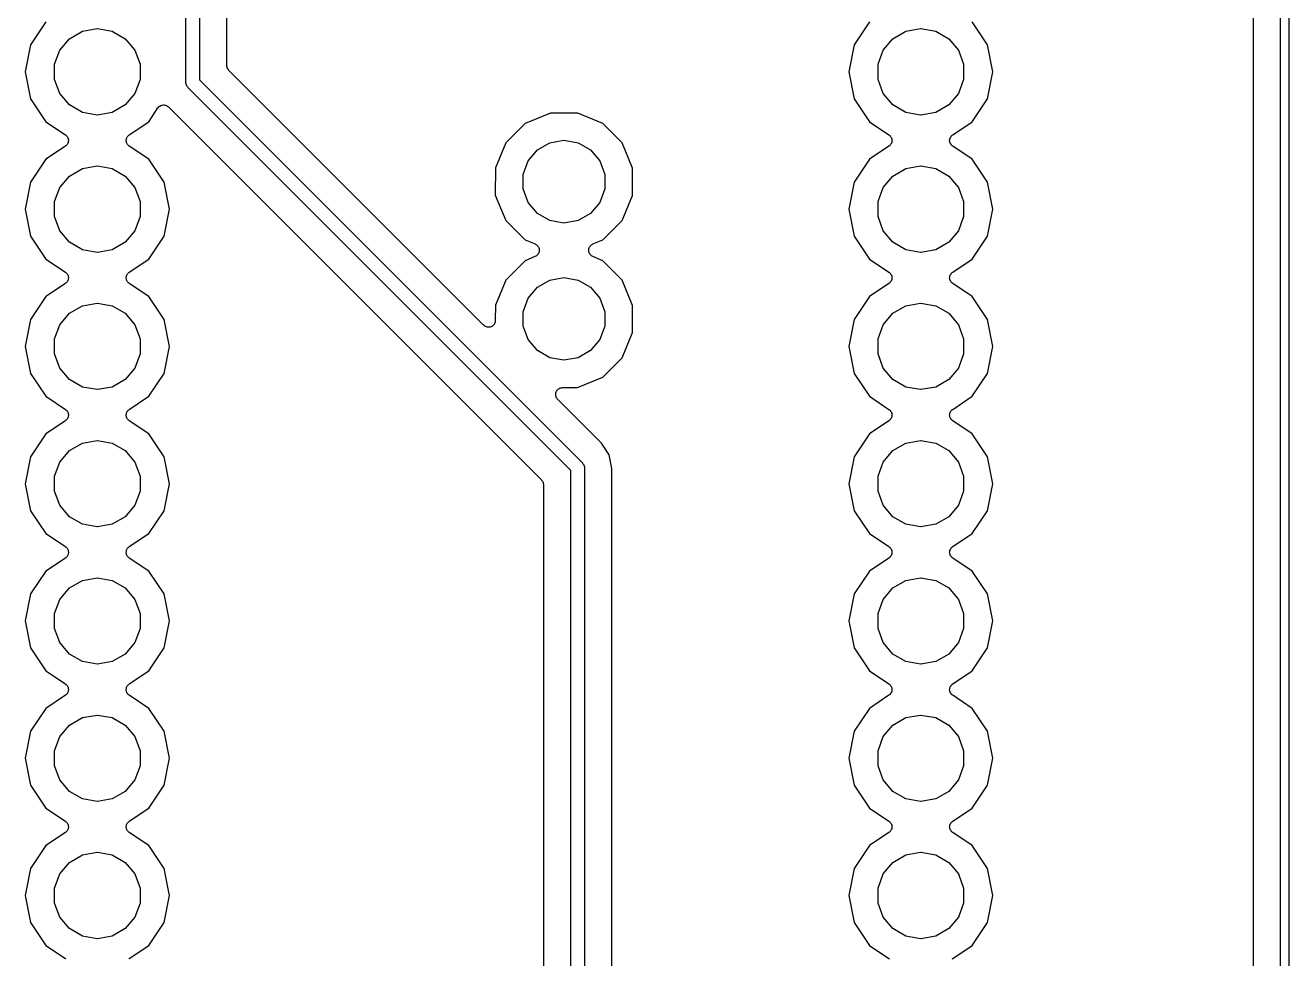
# Model space of a CAD drawing. Extents: x 70 to 225, y -126 to -70.
# Drawn here: x 201.89 to 225.28, y -98.12 to -80.85 of the extents above; entities that cross this region are included whole.
import ezdxf

# ---------------------------------------------------------------- set-up
doc = ezdxf.new("R2010")
doc.units = 0
doc.header["$MEASUREMENT"] = 0
doc.layers.add('BLACK', color=7, linetype='CONTINUOUS')

msp = doc.modelspace()

# ---------------------------------------------------------------- linework, layer by layer
at = {"layer": 'Black'}
for p, q in [((225.125, -126.325), (225.125, -69.875)), ((225.275, -69.8), (225.275, -126.4)), ((224.617, -70.51), (224.617, -125.69)), ((204.866, -81.9073), (204.866, -78.1526)), ((205.116, -78.1526), (205.116, -81.8556)), ((205.624, -81.5925), (205.624, -78.4448)), ((202.275, -80.7842), (201.992, -81.2077)), ((217.515, -80.7842), (217.232, -81.2077)), ((219.701, -81.2077), (219.418, -80.7842)), ((202.53, -81.3073), (202.709, -81.0945)), ((202.709, -81.0945), (202.95, -80.9556)), ((202.95, -80.9556), (203.223, -80.9073)), ((203.223, -80.9073), (203.229, -80.9073)), ((203.229, -80.9073), (203.503, -80.9556)), ((203.503, -80.9556), (203.744, -81.0945)), ((203.744, -81.0945), (203.922, -81.3073)), ((217.77, -81.3073), (217.949, -81.0945)), ((217.949, -81.0945), (218.19, -80.9556)), ((218.19, -80.9556), (218.463, -80.9073)), ((218.463, -80.9073), (218.469, -80.9073)), ((218.469, -80.9073), (218.743, -80.9556)), ((218.743, -80.9556), (218.984, -81.0945)), ((218.984, -81.0945), (219.162, -81.3073)), ((201.992, -81.2077), (201.893, -81.7073)), ((202.435, -81.5684), (202.53, -81.3073)), ((203.922, -81.3073), (204.017, -81.5684)), ((217.232, -81.2077), (217.133, -81.7073)), ((217.675, -81.5684), (217.77, -81.3073)), ((219.162, -81.3073), (219.257, -81.5684)), ((219.8, -81.7073), (219.701, -81.2077)), ((202.435, -81.8463), (202.435, -81.5684)), ((204.017, -81.5684), (204.017, -81.8463)), ((205.625, -81.598), (205.624, -81.5925)), ((205.625, -81.6036), (205.625, -81.598)), ((217.675, -81.8463), (217.675, -81.5684)), ((219.257, -81.5684), (219.257, -81.8463)), ((201.893, -81.7073), (201.992, -82.2069)), ((205.629, -81.6196), (205.625, -81.6036)), ((205.632, -81.636), (205.629, -81.6196)), ((205.635, -81.6408), (205.632, -81.636)), ((205.636, -81.6462), (205.635, -81.6408)), ((205.646, -81.6598), (205.636, -81.6462)), ((205.654, -81.6742), (205.646, -81.6598)), ((205.658, -81.6778), (205.654, -81.6742)), ((205.662, -81.6823), (205.658, -81.6778)), ((210.376, -86.3963), (205.662, -81.6823)), ((217.133, -81.7073), (217.232, -82.2069)), ((219.701, -82.2069), (219.8, -81.7073)), ((202.53, -82.1073), (202.435, -81.8463)), ((204.017, -81.8463), (203.922, -82.1073)), ((204.867, -81.9128), (204.866, -81.9073)), ((204.867, -81.9182), (204.867, -81.9128)), ((204.871, -81.934), (204.867, -81.9182)), ((204.874, -81.9501), (204.871, -81.934)), ((204.877, -81.9548), (204.874, -81.9501)), ((204.878, -81.9602), (204.877, -81.9548)), ((204.887, -81.9735), (204.878, -81.9602)), ((204.896, -81.9877), (204.887, -81.9735)), ((204.9, -81.9912), (204.896, -81.9877)), ((204.903, -81.9957), (204.9, -81.9912)), ((211.991, -89.0841), (204.903, -81.9957)), ((205.116, -81.8556), (212.205, -88.9439)), ((217.77, -82.1073), (217.675, -81.8463)), ((219.257, -81.8463), (219.162, -82.1073)), ((201.992, -82.2069), (202.275, -82.6305)), ((202.709, -82.3202), (202.53, -82.1073)), ((203.922, -82.1073), (203.744, -82.3202)), ((217.232, -82.2069), (217.515, -82.6305)), ((217.949, -82.3202), (217.77, -82.1073)), ((219.162, -82.1073), (218.984, -82.3202)), ((219.418, -82.6305), (219.701, -82.2069)), ((202.95, -82.4591), (202.709, -82.3202)), ((203.223, -82.5073), (202.95, -82.4591)), ((203.229, -82.5073), (203.223, -82.5073)), ((203.503, -82.4591), (203.229, -82.5073)), ((203.744, -82.3202), (203.503, -82.4591)), ((204.178, -82.6305), (204.349, -82.3745)), ((204.349, -82.3745), (204.35, -82.3735)), ((204.35, -82.3722), (204.365, -82.3575)), ((204.35, -82.3735), (204.35, -82.3722)), ((204.365, -82.3575), (204.379, -82.3426)), ((204.379, -82.3426), (204.38, -82.342)), ((204.38, -82.342), (204.381, -82.341)), ((204.381, -82.341), (204.4, -82.3323)), ((204.4, -82.3323), (204.419, -82.3231)), ((204.419, -82.3231), (204.42, -82.323)), ((204.42, -82.323), (204.421, -82.3224)), ((204.421, -82.3224), (204.442, -82.3206)), ((204.442, -82.3206), (204.463, -82.3183)), ((204.463, -82.3183), (204.464, -82.3186)), ((204.464, -82.3186), (204.465, -82.3185)), ((204.465, -82.3185), (204.485, -82.3239)), ((204.485, -82.3239), (204.505, -82.3288)), ((204.505, -82.3288), (204.507, -82.3296)), ((204.507, -82.3296), (204.508, -82.3299)), ((204.508, -82.3299), (204.525, -82.3418)), ((204.525, -82.3418), (204.542, -82.3533)), ((204.542, -82.3533), (204.543, -82.3544)), ((204.543, -82.3544), (204.544, -82.3552)), ((204.544, -82.3552), (211.446, -89.2573)), ((211.611, -82.4691), (211.144, -82.6621)), ((212.116, -82.4696), (211.611, -82.4691)), ((212.583, -82.6633), (212.116, -82.4696)), ((218.19, -82.4591), (217.949, -82.3202)), ((218.463, -82.5073), (218.19, -82.4591)), ((218.469, -82.5073), (218.463, -82.5073)), ((218.743, -82.4591), (218.469, -82.5073)), ((218.984, -82.3202), (218.743, -82.4591)), ((202.275, -82.6305), (202.636, -82.8717)), ((203.817, -82.8717), (204.178, -82.6305)), ((211.144, -82.6621), (210.786, -83.019)), ((212.94, -83.0209), (212.583, -82.6633)), ((217.515, -82.6305), (217.876, -82.8717)), ((219.057, -82.8717), (219.418, -82.6305)), ((202.636, -82.8717), (202.646, -82.8813)), ((202.646, -82.8813), (202.657, -82.8895)), ((202.657, -82.8895), (202.662, -82.8965)), ((202.662, -82.8965), (202.668, -82.9022)), ((202.668, -82.9022), (202.674, -82.9147)), ((202.674, -82.9147), (202.682, -82.9262)), ((202.682, -82.9262), (202.684, -82.9343)), ((202.684, -82.9343), (202.688, -82.9418)), ((202.688, -82.9418), (202.689, -82.9556)), ((202.689, -82.9991), (202.688, -83.0129)), ((202.689, -82.9556), (202.692, -82.969)), ((202.692, -82.9856), (202.689, -82.9991)), ((202.692, -82.969), (202.691, -82.9773)), ((202.691, -82.9773), (202.692, -82.9856)), ((203.76, -82.969), (203.764, -82.9556)), ((203.761, -82.9773), (203.76, -82.969)), ((203.76, -82.9856), (203.761, -82.9773)), ((203.764, -82.9991), (203.76, -82.9856)), ((203.764, -82.9556), (203.765, -82.9418)), ((203.765, -83.0129), (203.764, -82.9991)), ((203.765, -82.9418), (203.769, -82.9343)), ((203.769, -82.9343), (203.771, -82.9262)), ((203.771, -82.9262), (203.779, -82.9147)), ((203.779, -82.9147), (203.785, -82.9022)), ((203.785, -82.9022), (203.791, -82.8965)), ((203.791, -82.8965), (203.795, -82.8895)), ((203.795, -82.8895), (203.807, -82.8813)), ((203.807, -82.8813), (203.817, -82.8717)), ((211.601, -83.0206), (211.862, -82.9744)), ((211.862, -82.9744), (212.124, -83.0206)), ((217.876, -82.8717), (217.886, -82.8813)), ((217.886, -82.8813), (217.897, -82.8895)), ((217.897, -82.8895), (217.902, -82.8965)), ((217.902, -82.8965), (217.908, -82.9022)), ((217.908, -82.9022), (217.914, -82.9147)), ((217.914, -82.9147), (217.922, -82.9262)), ((217.922, -82.9262), (217.924, -82.9343)), ((217.924, -82.9343), (217.928, -82.9418)), ((217.928, -82.9418), (217.929, -82.9556)), ((217.929, -82.9991), (217.928, -83.0129)), ((217.929, -82.9556), (217.932, -82.969)), ((217.932, -82.9856), (217.929, -82.9991)), ((217.932, -82.969), (217.931, -82.9773)), ((217.931, -82.9773), (217.932, -82.9856)), ((219, -82.969), (219.004, -82.9556)), ((219.001, -82.9773), (219, -82.969)), ((219, -82.9856), (219.001, -82.9773)), ((219.004, -82.9991), (219, -82.9856)), ((219.004, -82.9556), (219.005, -82.9418)), ((219.005, -83.0129), (219.004, -82.9991)), ((219.005, -82.9418), (219.009, -82.9343)), ((219.009, -82.9343), (219.011, -82.9262)), ((219.011, -82.9262), (219.019, -82.9147)), ((219.019, -82.9147), (219.025, -82.9022)), ((219.025, -82.9022), (219.031, -82.8965)), ((219.031, -82.8965), (219.035, -82.8895)), ((219.035, -82.8895), (219.047, -82.8813)), ((219.047, -82.8813), (219.057, -82.8717)), ((202.636, -83.0829), (202.275, -83.3242)), ((202.646, -83.0733), (202.636, -83.0829)), ((202.657, -83.0652), (202.646, -83.0733)), ((202.662, -83.0582), (202.657, -83.0652)), ((202.668, -83.0524), (202.662, -83.0582)), ((202.674, -83.04), (202.668, -83.0524)), ((202.682, -83.0285), (202.674, -83.04)), ((202.684, -83.0204), (202.682, -83.0285)), ((202.688, -83.0129), (202.684, -83.0204)), ((203.769, -83.0204), (203.765, -83.0129)), ((203.771, -83.0285), (203.769, -83.0204)), ((203.779, -83.04), (203.771, -83.0285)), ((203.785, -83.0524), (203.779, -83.04)), ((203.791, -83.0582), (203.785, -83.0524)), ((203.795, -83.0652), (203.791, -83.0582)), ((203.807, -83.0733), (203.795, -83.0652)), ((203.817, -83.0829), (203.807, -83.0733)), ((204.178, -83.3242), (203.817, -83.0829)), ((210.786, -83.019), (210.593, -83.4856)), ((211.2, -83.3569), (211.371, -83.1534)), ((211.371, -83.1534), (211.601, -83.0206)), ((212.124, -83.0206), (212.354, -83.1534)), ((212.354, -83.1534), (212.525, -83.3569)), ((213.133, -83.4878), (212.94, -83.0209)), ((217.876, -83.0829), (217.515, -83.3242)), ((217.886, -83.0733), (217.876, -83.0829)), ((217.897, -83.0652), (217.886, -83.0733)), ((217.902, -83.0582), (217.897, -83.0652)), ((217.908, -83.0524), (217.902, -83.0582)), ((217.914, -83.04), (217.908, -83.0524)), ((217.922, -83.0285), (217.914, -83.04)), ((217.924, -83.0204), (217.922, -83.0285)), ((217.928, -83.0129), (217.924, -83.0204)), ((219.009, -83.0204), (219.005, -83.0129)), ((219.011, -83.0285), (219.009, -83.0204)), ((219.019, -83.04), (219.011, -83.0285)), ((219.025, -83.0524), (219.019, -83.04)), ((219.031, -83.0582), (219.025, -83.0524)), ((219.035, -83.0652), (219.031, -83.0582)), ((219.047, -83.0733), (219.035, -83.0652)), ((219.057, -83.0829), (219.047, -83.0733)), ((219.418, -83.3242), (219.057, -83.0829)), ((202.275, -83.3242), (201.992, -83.7477)), ((202.95, -83.4956), (203.223, -83.4473)), ((203.223, -83.4473), (203.229, -83.4473)), ((203.229, -83.4473), (203.503, -83.4956)), ((204.461, -83.7477), (204.178, -83.3242)), ((211.109, -83.6065), (211.2, -83.3569)), ((212.525, -83.3569), (212.616, -83.6065)), ((217.515, -83.3242), (217.232, -83.7477)), ((218.19, -83.4956), (218.463, -83.4473)), ((218.463, -83.4473), (218.469, -83.4473)), ((218.469, -83.4473), (218.743, -83.4956)), ((219.701, -83.7477), (219.418, -83.3242)), ((202.53, -83.8473), (202.709, -83.6345)), ((202.709, -83.6345), (202.95, -83.4956)), ((203.503, -83.4956), (203.744, -83.6345)), ((203.744, -83.6345), (203.922, -83.8473)), ((210.593, -83.4856), (210.592, -83.9908)), ((211.109, -83.8722), (211.109, -83.6065)), ((212.616, -83.6065), (212.616, -83.8722)), ((213.132, -83.9931), (213.133, -83.4878)), ((217.77, -83.8473), (217.949, -83.6345)), ((217.949, -83.6345), (218.19, -83.4956)), ((218.743, -83.4956), (218.984, -83.6345)), ((218.984, -83.6345), (219.162, -83.8473)), ((201.992, -83.7477), (201.893, -84.2473)), ((202.435, -84.1084), (202.53, -83.8473)), ((203.922, -83.8473), (204.017, -84.1084)), ((204.56, -84.2473), (204.461, -83.7477)), ((211.2, -84.1218), (211.109, -83.8722)), ((212.616, -83.8722), (212.525, -84.1218)), ((217.232, -83.7477), (217.133, -84.2473)), ((217.675, -84.1084), (217.77, -83.8473)), ((219.162, -83.8473), (219.257, -84.1084)), ((219.8, -84.2473), (219.701, -83.7477)), ((202.435, -84.3863), (202.435, -84.1084)), ((204.017, -84.1084), (204.017, -84.3863)), ((210.592, -83.9908), (210.785, -84.4578)), ((211.371, -84.3253), (211.2, -84.1218)), ((212.525, -84.1218), (212.354, -84.3253)), ((212.938, -84.4597), (213.132, -83.9931)), ((217.675, -84.3863), (217.675, -84.1084)), ((219.257, -84.1084), (219.257, -84.3863)), ((201.893, -84.2473), (201.992, -84.7469)), ((202.53, -84.6473), (202.435, -84.3863)), ((204.017, -84.3863), (203.922, -84.6473)), ((204.461, -84.7469), (204.56, -84.2473)), ((211.601, -84.4581), (211.371, -84.3253)), ((212.354, -84.3253), (212.124, -84.4581)), ((217.133, -84.2473), (217.232, -84.7469)), ((217.77, -84.6473), (217.675, -84.3863)), ((219.257, -84.3863), (219.162, -84.6473)), ((219.701, -84.7469), (219.8, -84.2473)), ((210.785, -84.4578), (211.142, -84.8154)), ((211.862, -84.5042), (211.601, -84.4581)), ((212.124, -84.4581), (211.862, -84.5042)), ((212.581, -84.8166), (212.938, -84.4597)), ((201.992, -84.7469), (202.275, -85.1705)), ((202.709, -84.8602), (202.53, -84.6473)), ((202.95, -84.9991), (202.709, -84.8602)), ((203.744, -84.8602), (203.503, -84.9991)), ((203.922, -84.6473), (203.744, -84.8602)), ((204.178, -85.1705), (204.461, -84.7469)), ((211.142, -84.8154), (211.327, -84.892)), ((212.398, -84.892), (212.581, -84.8166)), ((217.232, -84.7469), (217.515, -85.1705)), ((217.949, -84.8602), (217.77, -84.6473)), ((218.19, -84.9991), (217.949, -84.8602)), ((218.984, -84.8602), (218.743, -84.9991)), ((219.162, -84.6473), (218.984, -84.8602)), ((219.418, -85.1705), (219.701, -84.7469)), ((203.223, -85.0473), (202.95, -84.9991)), ((203.229, -85.0473), (203.223, -85.0473)), ((203.503, -84.9991), (203.229, -85.0473)), ((211.327, -84.892), (211.341, -84.9009)), ((211.355, -85.1101), (211.34, -85.1178)), ((211.341, -84.9009), (211.355, -84.9086)), ((211.355, -84.9086), (211.359, -84.9127)), ((211.359, -85.106), (211.355, -85.1101)), ((211.359, -84.9127), (211.364, -84.9157)), ((211.364, -85.103), (211.359, -85.106)), ((211.364, -84.9157), (211.374, -84.9289)), ((211.374, -85.0898), (211.364, -85.103)), ((211.374, -84.9289), (211.385, -84.9411)), ((211.385, -85.0776), (211.374, -85.0898)), ((211.385, -84.9411), (211.387, -84.9463)), ((211.387, -85.0725), (211.385, -85.0776)), ((211.387, -84.9463), (211.391, -84.9507)), ((211.39, -85.068), (211.387, -85.0725)), ((211.395, -85.0522), (211.39, -85.068)), ((211.391, -84.9507), (211.396, -84.9666)), ((211.402, -85.0369), (211.395, -85.0522)), ((211.396, -84.9666), (211.402, -84.9819)), ((211.402, -84.9819), (211.402, -84.9875)), ((211.402, -84.9875), (211.404, -84.9928)), ((211.404, -85.026), (211.402, -85.0313)), ((211.402, -85.0313), (211.402, -85.0369)), ((211.404, -84.9928), (211.403, -85.0094)), ((211.403, -85.0094), (211.404, -85.026)), ((212.321, -84.9927), (212.323, -84.9874)), ((212.322, -85.0093), (212.321, -84.9927)), ((212.321, -85.0259), (212.322, -85.0093)), ((212.323, -85.0312), (212.321, -85.0259)), ((212.323, -84.9818), (212.329, -84.9665)), ((212.323, -84.9874), (212.323, -84.9818)), ((212.323, -85.0368), (212.323, -85.0312)), ((212.329, -85.0521), (212.323, -85.0368)), ((212.329, -84.9665), (212.334, -84.9506)), ((212.334, -85.0679), (212.329, -85.0521)), ((212.334, -84.9506), (212.338, -84.9462)), ((212.338, -85.0724), (212.334, -85.0679)), ((212.338, -84.9462), (212.34, -84.9411)), ((212.34, -85.0775), (212.338, -85.0724)), ((212.34, -84.9411), (212.351, -84.9288)), ((212.351, -85.0898), (212.34, -85.0775)), ((212.351, -84.9288), (212.361, -84.9157)), ((212.361, -85.1029), (212.351, -85.0898)), ((212.361, -84.9157), (212.366, -84.9127)), ((212.366, -85.106), (212.361, -85.1029)), ((212.366, -84.9127), (212.37, -84.9086)), ((212.369, -85.1101), (212.366, -85.106)), ((212.384, -85.1177), (212.369, -85.1101)), ((212.37, -84.9086), (212.384, -84.9009)), ((212.384, -84.9009), (212.398, -84.892)), ((218.463, -85.0473), (218.19, -84.9991)), ((218.469, -85.0473), (218.463, -85.0473)), ((218.743, -84.9991), (218.469, -85.0473)), ((202.275, -85.1705), (202.636, -85.4117)), ((203.817, -85.4117), (204.178, -85.1705)), ((211.144, -85.2021), (210.786, -85.559)), ((211.326, -85.1267), (211.144, -85.2021)), ((211.34, -85.1178), (211.326, -85.1267)), ((212.398, -85.1267), (212.384, -85.1177)), ((212.583, -85.2033), (212.398, -85.1267)), ((212.94, -85.5609), (212.583, -85.2033)), ((217.515, -85.1705), (217.876, -85.4117)), ((219.057, -85.4117), (219.418, -85.1705)), ((202.636, -85.4117), (202.646, -85.4213)), ((202.646, -85.4213), (202.657, -85.4295)), ((202.657, -85.4295), (202.662, -85.4365)), ((202.662, -85.4365), (202.668, -85.4422)), ((202.668, -85.4422), (202.674, -85.4547)), ((202.674, -85.4547), (202.682, -85.4662)), ((202.682, -85.5685), (202.674, -85.58)), ((202.682, -85.4662), (202.684, -85.4743)), ((202.684, -85.5604), (202.682, -85.5685)), ((202.684, -85.4743), (202.688, -85.4818)), ((202.688, -85.5529), (202.684, -85.5604)), ((202.688, -85.4818), (202.689, -85.4956)), ((202.689, -85.5391), (202.688, -85.5529)), ((202.689, -85.4956), (202.692, -85.509)), ((202.692, -85.5256), (202.689, -85.5391)), ((202.692, -85.509), (202.691, -85.5173)), ((202.691, -85.5173), (202.692, -85.5256)), ((203.76, -85.509), (203.764, -85.4956)), ((203.761, -85.5173), (203.76, -85.509)), ((203.76, -85.5256), (203.761, -85.5173)), ((203.764, -85.5391), (203.76, -85.5256)), ((203.764, -85.4956), (203.765, -85.4818)), ((203.765, -85.5529), (203.764, -85.5391)), ((203.765, -85.4818), (203.769, -85.4743)), ((203.769, -85.5604), (203.765, -85.5529)), ((203.769, -85.4743), (203.771, -85.4662)), ((203.771, -85.5685), (203.769, -85.5604)), ((203.771, -85.4662), (203.779, -85.4547)), ((203.779, -85.58), (203.771, -85.5685)), ((203.779, -85.4547), (203.785, -85.4422)), ((203.785, -85.4422), (203.791, -85.4365)), ((203.791, -85.4365), (203.795, -85.4295)), ((203.795, -85.4295), (203.807, -85.4213)), ((203.807, -85.4213), (203.817, -85.4117)), ((210.786, -85.559), (210.593, -86.0256)), ((211.371, -85.6934), (211.601, -85.5606)), ((211.601, -85.5606), (211.862, -85.5144)), ((211.862, -85.5144), (212.124, -85.5606)), ((212.124, -85.5606), (212.354, -85.6934)), ((213.133, -86.0278), (212.94, -85.5609)), ((217.876, -85.4117), (217.886, -85.4213)), ((217.886, -85.4213), (217.897, -85.4295)), ((217.897, -85.4295), (217.902, -85.4365)), ((217.902, -85.4365), (217.908, -85.4422)), ((217.908, -85.4422), (217.914, -85.4547)), ((217.914, -85.4547), (217.922, -85.4662)), ((217.922, -85.5685), (217.914, -85.58)), ((217.922, -85.4662), (217.924, -85.4743)), ((217.924, -85.5604), (217.922, -85.5685)), ((217.924, -85.4743), (217.928, -85.4818)), ((217.928, -85.5529), (217.924, -85.5604)), ((217.928, -85.4818), (217.929, -85.4956)), ((217.929, -85.5391), (217.928, -85.5529)), ((217.929, -85.4956), (217.932, -85.509)), ((217.932, -85.5256), (217.929, -85.5391)), ((217.932, -85.509), (217.931, -85.5173)), ((217.931, -85.5173), (217.932, -85.5256)), ((219, -85.509), (219.004, -85.4956)), ((219.001, -85.5173), (219, -85.509)), ((219, -85.5256), (219.001, -85.5173)), ((219.004, -85.5391), (219, -85.5256)), ((219.004, -85.4956), (219.005, -85.4818)), ((219.005, -85.5529), (219.004, -85.5391)), ((219.005, -85.4818), (219.009, -85.4743)), ((219.009, -85.5604), (219.005, -85.5529)), ((219.009, -85.4743), (219.011, -85.4662)), ((219.011, -85.5685), (219.009, -85.5604)), ((219.011, -85.4662), (219.019, -85.4547)), ((219.019, -85.58), (219.011, -85.5685)), ((219.019, -85.4547), (219.025, -85.4422)), ((219.025, -85.4422), (219.031, -85.4365)), ((219.031, -85.4365), (219.035, -85.4295)), ((219.035, -85.4295), (219.047, -85.4213)), ((219.047, -85.4213), (219.057, -85.4117)), ((202.636, -85.6229), (202.275, -85.8642)), ((202.646, -85.6133), (202.636, -85.6229)), ((202.657, -85.6052), (202.646, -85.6133)), ((202.662, -85.5982), (202.657, -85.6052)), ((202.668, -85.5924), (202.662, -85.5982)), ((202.674, -85.58), (202.668, -85.5924)), ((203.785, -85.5924), (203.779, -85.58)), ((203.791, -85.5982), (203.785, -85.5924)), ((203.795, -85.6052), (203.791, -85.5982)), ((203.807, -85.6133), (203.795, -85.6052)), ((203.817, -85.6229), (203.807, -85.6133)), ((204.178, -85.8642), (203.817, -85.6229)), ((211.2, -85.8969), (211.371, -85.6934)), ((212.354, -85.6934), (212.525, -85.8969)), ((217.876, -85.6229), (217.515, -85.8642)), ((217.886, -85.6133), (217.876, -85.6229)), ((217.897, -85.6052), (217.886, -85.6133)), ((217.902, -85.5982), (217.897, -85.6052)), ((217.908, -85.5924), (217.902, -85.5982)), ((217.914, -85.58), (217.908, -85.5924)), ((219.025, -85.5924), (219.019, -85.58)), ((219.031, -85.5982), (219.025, -85.5924)), ((219.035, -85.6052), (219.031, -85.5982)), ((219.047, -85.6133), (219.035, -85.6052)), ((219.057, -85.6229), (219.047, -85.6133)), ((219.418, -85.8642), (219.057, -85.6229)), ((202.275, -85.8642), (201.992, -86.2877)), ((202.709, -86.1745), (202.95, -86.0356)), ((202.95, -86.0356), (203.223, -85.9873)), ((203.223, -85.9873), (203.229, -85.9873)), ((203.229, -85.9873), (203.503, -86.0356)), ((203.503, -86.0356), (203.744, -86.1745)), ((204.461, -86.2877), (204.178, -85.8642)), ((210.593, -86.0256), (210.592, -86.3066)), ((211.109, -86.1465), (211.2, -85.8969)), ((212.525, -85.8969), (212.616, -86.1465)), ((213.132, -86.5331), (213.133, -86.0278)), ((217.515, -85.8642), (217.232, -86.2877)), ((217.949, -86.1745), (218.19, -86.0356)), ((218.19, -86.0356), (218.463, -85.9873)), ((218.463, -85.9873), (218.469, -85.9873)), ((218.469, -85.9873), (218.743, -86.0356)), ((218.743, -86.0356), (218.984, -86.1745)), ((219.701, -86.2877), (219.418, -85.8642)), ((202.53, -86.3873), (202.709, -86.1745)), ((203.744, -86.1745), (203.922, -86.3873)), ((211.109, -86.4122), (211.109, -86.1465)), ((212.616, -86.1465), (212.616, -86.4122)), ((217.77, -86.3873), (217.949, -86.1745)), ((218.984, -86.1745), (219.162, -86.3873)), ((201.992, -86.2877), (201.893, -86.7873)), ((202.435, -86.6484), (202.53, -86.3873)), ((203.922, -86.3873), (204.017, -86.6484)), ((204.56, -86.7873), (204.461, -86.2877)), ((210.389, -86.4058), (210.376, -86.3963)), ((210.402, -86.4164), (210.389, -86.4058)), ((210.407, -86.4184), (210.402, -86.4164)), ((210.412, -86.4216), (210.407, -86.4184)), ((210.428, -86.4259), (210.412, -86.4216)), ((210.443, -86.4316), (210.428, -86.4259)), ((210.449, -86.4316), (210.443, -86.4316)), ((210.454, -86.433), (210.449, -86.4316)), ((210.471, -86.4316), (210.454, -86.433)), ((210.487, -86.4316), (210.471, -86.4316)), ((210.493, -86.4297), (210.487, -86.4316)), ((210.498, -86.4292), (210.493, -86.4297)), ((210.513, -86.4222), (210.498, -86.4292)), ((210.529, -86.4165), (210.513, -86.4222)), ((210.533, -86.4129), (210.529, -86.4165)), ((210.538, -86.4105), (210.533, -86.4129)), ((210.55, -86.3988), (210.538, -86.4105)), ((210.563, -86.3882), (210.55, -86.3988)), ((210.565, -86.3833), (210.563, -86.3882)), ((210.569, -86.3794), (210.565, -86.3833)), ((210.576, -86.3644), (210.569, -86.3794)), ((210.585, -86.35), (210.576, -86.3644)), ((210.586, -86.3445), (210.585, -86.35)), ((210.588, -86.3394), (210.586, -86.3445)), ((210.589, -86.3229), (210.588, -86.3394)), ((210.592, -86.3066), (210.589, -86.3229)), ((211.2, -86.6618), (211.109, -86.4122)), ((212.616, -86.4122), (212.525, -86.6618)), ((217.232, -86.2877), (217.133, -86.7873)), ((217.675, -86.6484), (217.77, -86.3873)), ((219.162, -86.3873), (219.257, -86.6484)), ((219.8, -86.7873), (219.701, -86.2877)), ((202.435, -86.9263), (202.435, -86.6484)), ((204.017, -86.6484), (204.017, -86.9263)), ((211.371, -86.8653), (211.2, -86.6618)), ((212.525, -86.6618), (212.354, -86.8653)), ((212.938, -86.9997), (213.132, -86.5331)), ((217.675, -86.9263), (217.675, -86.6484)), ((219.257, -86.6484), (219.257, -86.9263)), ((201.893, -86.7873), (201.992, -87.2869)), ((202.53, -87.1873), (202.435, -86.9263)), ((204.017, -86.9263), (203.922, -87.1873)), ((204.461, -87.2869), (204.56, -86.7873)), ((211.601, -86.9981), (211.371, -86.8653)), ((212.354, -86.8653), (212.124, -86.9981)), ((217.133, -86.7873), (217.232, -87.2869)), ((217.77, -87.1873), (217.675, -86.9263)), ((219.257, -86.9263), (219.162, -87.1873)), ((219.701, -87.2869), (219.8, -86.7873)), ((202.709, -87.4002), (202.53, -87.1873)), ((203.922, -87.1873), (203.744, -87.4002)), ((211.862, -87.0442), (211.601, -86.9981)), ((212.124, -86.9981), (211.862, -87.0442)), ((212.581, -87.3566), (212.938, -86.9997)), ((217.949, -87.4002), (217.77, -87.1873)), ((219.162, -87.1873), (218.984, -87.4002)), ((201.992, -87.2869), (202.275, -87.7105)), ((202.95, -87.5391), (202.709, -87.4002)), ((203.744, -87.4002), (203.503, -87.5391)), ((204.178, -87.7105), (204.461, -87.2869)), ((212.114, -87.5496), (212.581, -87.3566)), ((217.232, -87.2869), (217.515, -87.7105)), ((218.19, -87.5391), (217.949, -87.4002)), ((218.984, -87.4002), (218.743, -87.5391)), ((219.418, -87.7105), (219.701, -87.2869)), ((203.223, -87.5873), (202.95, -87.5391)), ((203.229, -87.5873), (203.223, -87.5873)), ((203.503, -87.5391), (203.229, -87.5873)), ((211.709, -87.6874), (211.71, -87.6708)), ((211.71, -87.6541), (211.712, -87.6489)), ((211.71, -87.6708), (211.71, -87.6541)), ((211.712, -87.6434), (211.719, -87.6284)), ((211.712, -87.6489), (211.712, -87.6434)), ((211.719, -87.6284), (211.725, -87.6127)), ((211.725, -87.6127), (211.729, -87.6085)), ((211.729, -87.6085), (211.731, -87.6035)), ((211.731, -87.6035), (211.743, -87.5917)), ((211.743, -87.5917), (211.754, -87.579)), ((211.754, -87.579), (211.758, -87.5762)), ((211.758, -87.5762), (211.762, -87.5723)), ((211.762, -87.5723), (211.777, -87.5652)), ((211.777, -87.5652), (211.792, -87.5569)), ((211.792, -87.5569), (211.797, -87.556)), ((211.797, -87.556), (211.802, -87.5536)), ((211.802, -87.5536), (211.819, -87.5522)), ((211.819, -87.5522), (211.835, -87.5493)), ((211.835, -87.5493), (212.114, -87.5496)), ((218.463, -87.5873), (218.19, -87.5391)), ((218.469, -87.5873), (218.463, -87.5873)), ((218.743, -87.5391), (218.469, -87.5873)), ((202.275, -87.7105), (202.636, -87.9517)), ((203.817, -87.9517), (204.178, -87.7105)), ((211.71, -87.6927), (211.709, -87.6874)), ((211.71, -87.6983), (211.71, -87.6927)), ((211.716, -87.7139), (211.71, -87.6983)), ((211.72, -87.73), (211.716, -87.7139)), ((211.723, -87.7345), (211.72, -87.73)), ((211.725, -87.7397), (211.723, -87.7345)), ((211.736, -87.7525), (211.725, -87.7397)), ((211.745, -87.7661), (211.736, -87.7525)), ((212.555, -88.5759), (211.745, -87.7661)), ((217.515, -87.7105), (217.876, -87.9517)), ((219.057, -87.9517), (219.418, -87.7105)), ((202.636, -87.9517), (202.646, -87.9613)), ((202.646, -87.9613), (202.657, -87.9695)), ((202.657, -88.1452), (202.646, -88.1533)), ((202.657, -87.9695), (202.662, -87.9765)), ((202.662, -88.1382), (202.657, -88.1452)), ((202.662, -87.9765), (202.668, -87.9822)), ((202.668, -88.1324), (202.662, -88.1382)), ((202.668, -87.9822), (202.674, -87.9947)), ((202.674, -88.12), (202.668, -88.1324)), ((202.674, -87.9947), (202.682, -88.0062)), ((202.682, -88.1085), (202.674, -88.12)), ((202.682, -88.0062), (202.684, -88.0143)), ((202.684, -88.1004), (202.682, -88.1085)), ((202.684, -88.0143), (202.688, -88.0218)), ((202.688, -88.0929), (202.684, -88.1004)), ((202.688, -88.0218), (202.689, -88.0356)), ((202.689, -88.0791), (202.688, -88.0929)), ((202.689, -88.0356), (202.692, -88.049)), ((202.692, -88.0656), (202.689, -88.0791)), ((202.692, -88.049), (202.691, -88.0573)), ((202.691, -88.0573), (202.692, -88.0656)), ((203.76, -88.049), (203.764, -88.0356)), ((203.761, -88.0573), (203.76, -88.049)), ((203.76, -88.0656), (203.761, -88.0573)), ((203.764, -88.0791), (203.76, -88.0656)), ((203.764, -88.0356), (203.765, -88.0218)), ((203.765, -88.0929), (203.764, -88.0791)), ((203.765, -88.0218), (203.769, -88.0143)), ((203.769, -88.1004), (203.765, -88.0929)), ((203.769, -88.0143), (203.771, -88.0062)), ((203.771, -88.1085), (203.769, -88.1004)), ((203.771, -88.0062), (203.779, -87.9947)), ((203.779, -88.12), (203.771, -88.1085)), ((203.779, -87.9947), (203.785, -87.9822)), ((203.785, -88.1324), (203.779, -88.12)), ((203.785, -87.9822), (203.791, -87.9765)), ((203.791, -88.1382), (203.785, -88.1324)), ((203.791, -87.9765), (203.795, -87.9695)), ((203.795, -88.1452), (203.791, -88.1382)), ((203.795, -87.9695), (203.807, -87.9613)), ((203.807, -88.1533), (203.795, -88.1452)), ((203.807, -87.9613), (203.817, -87.9517)), ((217.876, -87.9517), (217.886, -87.9613)), ((217.886, -87.9613), (217.897, -87.9695)), ((217.897, -88.1452), (217.886, -88.1533)), ((217.897, -87.9695), (217.902, -87.9765)), ((217.902, -88.1382), (217.897, -88.1452)), ((217.902, -87.9765), (217.908, -87.9822)), ((217.908, -88.1324), (217.902, -88.1382)), ((217.908, -87.9822), (217.914, -87.9947)), ((217.914, -88.12), (217.908, -88.1324)), ((217.914, -87.9947), (217.922, -88.0062)), ((217.922, -88.1085), (217.914, -88.12)), ((217.922, -88.0062), (217.924, -88.0143)), ((217.924, -88.1004), (217.922, -88.1085)), ((217.924, -88.0143), (217.928, -88.0218)), ((217.928, -88.0929), (217.924, -88.1004)), ((217.928, -88.0218), (217.929, -88.0356)), ((217.929, -88.0791), (217.928, -88.0929)), ((217.929, -88.0356), (217.932, -88.049)), ((217.932, -88.0656), (217.929, -88.0791)), ((217.932, -88.049), (217.931, -88.0573)), ((217.931, -88.0573), (217.932, -88.0656)), ((219, -88.049), (219.004, -88.0356)), ((219.001, -88.0573), (219, -88.049)), ((219, -88.0656), (219.001, -88.0573)), ((219.004, -88.0791), (219, -88.0656)), ((219.004, -88.0356), (219.005, -88.0218)), ((219.005, -88.0929), (219.004, -88.0791)), ((219.005, -88.0218), (219.009, -88.0143)), ((219.009, -88.1004), (219.005, -88.0929)), ((219.009, -88.0143), (219.011, -88.0062)), ((219.011, -88.1085), (219.009, -88.1004)), ((219.011, -88.0062), (219.019, -87.9947)), ((219.019, -88.12), (219.011, -88.1085)), ((219.019, -87.9947), (219.025, -87.9822)), ((219.025, -88.1324), (219.019, -88.12)), ((219.025, -87.9822), (219.031, -87.9765)), ((219.031, -88.1382), (219.025, -88.1324)), ((219.031, -87.9765), (219.035, -87.9695)), ((219.035, -88.1452), (219.031, -88.1382)), ((219.035, -87.9695), (219.047, -87.9613)), ((219.047, -88.1533), (219.035, -88.1452)), ((219.047, -87.9613), (219.057, -87.9517)), ((202.636, -88.1629), (202.275, -88.4042)), ((202.646, -88.1533), (202.636, -88.1629)), ((203.817, -88.1629), (203.807, -88.1533)), ((204.178, -88.4042), (203.817, -88.1629)), ((217.876, -88.1629), (217.515, -88.4042)), ((217.886, -88.1533), (217.876, -88.1629)), ((219.057, -88.1629), (219.047, -88.1533)), ((219.418, -88.4042), (219.057, -88.1629)), ((202.275, -88.4042), (201.992, -88.8277)), ((202.709, -88.7145), (202.95, -88.5756)), ((202.95, -88.5756), (203.223, -88.5273)), ((203.223, -88.5273), (203.229, -88.5273)), ((203.229, -88.5273), (203.503, -88.5756)), ((203.503, -88.5756), (203.744, -88.7145)), ((204.461, -88.8277), (204.178, -88.4042)), ((212.699, -88.791), (212.555, -88.5759)), ((217.515, -88.4042), (217.232, -88.8277)), ((217.949, -88.7145), (218.19, -88.5756)), ((218.19, -88.5756), (218.463, -88.5273)), ((218.463, -88.5273), (218.469, -88.5273)), ((218.469, -88.5273), (218.743, -88.5756)), ((218.743, -88.5756), (218.984, -88.7145)), ((219.701, -88.8277), (219.418, -88.4042)), ((201.992, -88.8277), (201.893, -89.3273)), ((202.53, -88.9273), (202.709, -88.7145)), ((203.744, -88.7145), (203.922, -88.9273)), ((204.56, -89.3273), (204.461, -88.8277)), ((212.749, -89.0448), (212.699, -88.791)), ((217.232, -88.8277), (217.133, -89.3273)), ((217.77, -88.9273), (217.949, -88.7145)), ((218.984, -88.7145), (219.162, -88.9273)), ((219.8, -89.3273), (219.701, -88.8277)), ((202.435, -89.1884), (202.53, -88.9273)), ((203.922, -88.9273), (204.017, -89.1884)), ((211.991, -115.254), (211.991, -89.0841)), ((212.205, -88.9439), (212.208, -88.9485)), ((212.208, -88.9485), (212.212, -88.952)), ((212.212, -88.952), (212.22, -88.9661)), ((212.22, -88.9661), (212.23, -88.9795)), ((212.23, -88.9795), (212.231, -88.9848)), ((212.231, -88.9848), (212.234, -88.9896)), ((212.234, -88.9896), (212.237, -89.0057)), ((212.237, -89.0057), (212.241, -89.0214)), ((212.241, -89.0214), (212.24, -89.0269)), ((212.24, -89.0269), (212.241, -89.0323)), ((212.241, -89.0323), (212.241, -115.254)), ((212.749, -114.8), (212.749, -89.0448)), ((217.675, -89.1884), (217.77, -88.9273)), ((219.162, -88.9273), (219.257, -89.1884)), ((202.435, -89.4663), (202.435, -89.1884)), ((204.017, -89.1884), (204.017, -89.4663)), ((211.446, -89.2573), (211.449, -89.2619)), ((211.449, -89.2619), (211.454, -89.2655)), ((211.454, -89.2655), (211.462, -89.2799)), ((211.462, -89.2799), (211.471, -89.2935)), ((211.471, -89.2935), (211.473, -89.2989)), ((211.473, -89.2989), (211.476, -89.3037)), ((211.476, -89.3037), (211.479, -89.32)), ((217.675, -89.4663), (217.675, -89.1884)), ((219.257, -89.1884), (219.257, -89.4663)), ((201.893, -89.3273), (201.992, -89.8269)), ((202.53, -89.7273), (202.435, -89.4663)), ((204.017, -89.4663), (203.922, -89.7273)), ((204.461, -89.8269), (204.56, -89.3273)), ((211.479, -89.32), (211.483, -89.3361)), ((211.483, -89.3361), (211.482, -89.3416)), ((211.482, -89.3416), (211.483, -89.3471)), ((211.483, -89.3471), (211.483, -114.8)), ((217.133, -89.3273), (217.232, -89.8269)), ((217.77, -89.7273), (217.675, -89.4663)), ((219.257, -89.4663), (219.162, -89.7273)), ((219.701, -89.8269), (219.8, -89.3273)), ((202.709, -89.9402), (202.53, -89.7273)), ((203.922, -89.7273), (203.744, -89.9402)), ((217.949, -89.9402), (217.77, -89.7273)), ((219.162, -89.7273), (218.984, -89.9402)), ((201.992, -89.8269), (202.275, -90.2505)), ((202.95, -90.0791), (202.709, -89.9402)), ((203.744, -89.9402), (203.503, -90.0791)), ((204.178, -90.2505), (204.461, -89.8269)), ((217.232, -89.8269), (217.515, -90.2505)), ((218.19, -90.0791), (217.949, -89.9402)), ((218.984, -89.9402), (218.743, -90.0791)), ((219.418, -90.2505), (219.701, -89.8269)), ((202.275, -90.2505), (202.636, -90.4917)), ((203.223, -90.1273), (202.95, -90.0791)), ((203.229, -90.1273), (203.223, -90.1273)), ((203.503, -90.0791), (203.229, -90.1273)), ((203.817, -90.4917), (204.178, -90.2505)), ((217.515, -90.2505), (217.876, -90.4917)), ((218.463, -90.1273), (218.19, -90.0791)), ((218.469, -90.1273), (218.463, -90.1273)), ((218.743, -90.0791), (218.469, -90.1273)), ((219.057, -90.4917), (219.418, -90.2505)), ((202.636, -90.7029), (202.275, -90.9442)), ((202.636, -90.4917), (202.646, -90.5013)), ((202.646, -90.6933), (202.636, -90.7029)), ((202.646, -90.5013), (202.657, -90.5095)), ((202.657, -90.6852), (202.646, -90.6933)), ((202.657, -90.5095), (202.662, -90.5165)), ((202.662, -90.6782), (202.657, -90.6852)), ((202.662, -90.5165), (202.668, -90.5222)), ((202.668, -90.6724), (202.662, -90.6782)), ((202.668, -90.5222), (202.674, -90.5347)), ((202.674, -90.66), (202.668, -90.6724)), ((202.674, -90.5347), (202.682, -90.5462)), ((202.682, -90.6485), (202.674, -90.66)), ((202.682, -90.5462), (202.684, -90.5543)), ((202.684, -90.6404), (202.682, -90.6485)), ((202.684, -90.5543), (202.688, -90.5618)), ((202.688, -90.6329), (202.684, -90.6404)), ((202.688, -90.5618), (202.689, -90.5756)), ((202.689, -90.6191), (202.688, -90.6329)), ((202.689, -90.5756), (202.692, -90.589)), ((202.692, -90.6056), (202.689, -90.6191)), ((202.692, -90.589), (202.691, -90.5973)), ((202.691, -90.5973), (202.692, -90.6056)), ((203.76, -90.589), (203.764, -90.5756)), ((203.761, -90.5973), (203.76, -90.589)), ((203.76, -90.6056), (203.761, -90.5973)), ((203.764, -90.6191), (203.76, -90.6056)), ((203.764, -90.5756), (203.765, -90.5618)), ((203.765, -90.6329), (203.764, -90.6191)), ((203.765, -90.5618), (203.769, -90.5543)), ((203.769, -90.6404), (203.765, -90.6329)), ((203.769, -90.5543), (203.771, -90.5462)), ((203.771, -90.6485), (203.769, -90.6404)), ((203.771, -90.5462), (203.779, -90.5347)), ((203.779, -90.66), (203.771, -90.6485)), ((203.779, -90.5347), (203.785, -90.5222)), ((203.785, -90.6724), (203.779, -90.66)), ((203.785, -90.5222), (203.791, -90.5165)), ((203.791, -90.6782), (203.785, -90.6724)), ((203.791, -90.5165), (203.795, -90.5095)), ((203.795, -90.6852), (203.791, -90.6782)), ((203.795, -90.5095), (203.807, -90.5013)), ((203.807, -90.6933), (203.795, -90.6852)), ((203.807, -90.5013), (203.817, -90.4917)), ((203.817, -90.7029), (203.807, -90.6933)), ((204.178, -90.9442), (203.817, -90.7029)), ((217.876, -90.7029), (217.515, -90.9442)), ((217.876, -90.4917), (217.886, -90.5013)), ((217.886, -90.6933), (217.876, -90.7029)), ((217.886, -90.5013), (217.897, -90.5095)), ((217.897, -90.6852), (217.886, -90.6933)), ((217.897, -90.5095), (217.902, -90.5165)), ((217.902, -90.6782), (217.897, -90.6852)), ((217.902, -90.5165), (217.908, -90.5222)), ((217.908, -90.6724), (217.902, -90.6782)), ((217.908, -90.5222), (217.914, -90.5347)), ((217.914, -90.66), (217.908, -90.6724)), ((217.914, -90.5347), (217.922, -90.5462)), ((217.922, -90.6485), (217.914, -90.66)), ((217.922, -90.5462), (217.924, -90.5543)), ((217.924, -90.6404), (217.922, -90.6485)), ((217.924, -90.5543), (217.928, -90.5618)), ((217.928, -90.6329), (217.924, -90.6404)), ((217.928, -90.5618), (217.929, -90.5756)), ((217.929, -90.6191), (217.928, -90.6329)), ((217.929, -90.5756), (217.932, -90.589)), ((217.932, -90.6056), (217.929, -90.6191)), ((217.932, -90.589), (217.931, -90.5973)), ((217.931, -90.5973), (217.932, -90.6056)), ((219, -90.589), (219.004, -90.5756)), ((219.001, -90.5973), (219, -90.589)), ((219, -90.6056), (219.001, -90.5973)), ((219.004, -90.6191), (219, -90.6056)), ((219.004, -90.5756), (219.005, -90.5618)), ((219.005, -90.6329), (219.004, -90.6191)), ((219.005, -90.5618), (219.009, -90.5543)), ((219.009, -90.6404), (219.005, -90.6329)), ((219.009, -90.5543), (219.011, -90.5462)), ((219.011, -90.6485), (219.009, -90.6404)), ((219.011, -90.5462), (219.019, -90.5347)), ((219.019, -90.66), (219.011, -90.6485)), ((219.019, -90.5347), (219.025, -90.5222)), ((219.025, -90.6724), (219.019, -90.66)), ((219.025, -90.5222), (219.031, -90.5165)), ((219.031, -90.6782), (219.025, -90.6724)), ((219.031, -90.5165), (219.035, -90.5095)), ((219.035, -90.6852), (219.031, -90.6782)), ((219.035, -90.5095), (219.047, -90.5013)), ((219.047, -90.6933), (219.035, -90.6852)), ((219.047, -90.5013), (219.057, -90.4917)), ((219.057, -90.7029), (219.047, -90.6933)), ((219.418, -90.9442), (219.057, -90.7029)), ((202.275, -90.9442), (201.992, -91.3677)), ((204.461, -91.3677), (204.178, -90.9442)), ((217.515, -90.9442), (217.232, -91.3677)), ((219.701, -91.3677), (219.418, -90.9442)), ((202.709, -91.2545), (202.95, -91.1156)), ((202.95, -91.1156), (203.223, -91.0673)), ((203.223, -91.0673), (203.229, -91.0673)), ((203.229, -91.0673), (203.503, -91.1156)), ((203.503, -91.1156), (203.744, -91.2545)), ((217.949, -91.2545), (218.19, -91.1156)), ((218.19, -91.1156), (218.463, -91.0673)), ((218.463, -91.0673), (218.469, -91.0673)), ((218.469, -91.0673), (218.743, -91.1156)), ((218.743, -91.1156), (218.984, -91.2545)), ((201.992, -91.3677), (201.893, -91.8673)), ((202.53, -91.4673), (202.709, -91.2545)), ((203.744, -91.2545), (203.922, -91.4673)), ((204.56, -91.8673), (204.461, -91.3677)), ((217.232, -91.3677), (217.133, -91.8673)), ((217.77, -91.4673), (217.949, -91.2545)), ((218.984, -91.2545), (219.162, -91.4673)), ((219.8, -91.8673), (219.701, -91.3677)), ((202.435, -91.7284), (202.53, -91.4673)), ((203.922, -91.4673), (204.017, -91.7284)), ((217.675, -91.7284), (217.77, -91.4673)), ((219.162, -91.4673), (219.257, -91.7284)), ((201.893, -91.8673), (201.992, -92.3669)), ((202.435, -92.0063), (202.435, -91.7284)), ((204.017, -91.7284), (204.017, -92.0063)), ((204.461, -92.3669), (204.56, -91.8673)), ((217.133, -91.8673), (217.232, -92.3669)), ((217.675, -92.0063), (217.675, -91.7284)), ((219.257, -91.7284), (219.257, -92.0063)), ((219.701, -92.3669), (219.8, -91.8673)), ((202.53, -92.2673), (202.435, -92.0063)), ((204.017, -92.0063), (203.922, -92.2673)), ((217.77, -92.2673), (217.675, -92.0063)), ((219.257, -92.0063), (219.162, -92.2673)), ((202.709, -92.4802), (202.53, -92.2673)), ((203.922, -92.2673), (203.744, -92.4802)), ((217.949, -92.4802), (217.77, -92.2673)), ((219.162, -92.2673), (218.984, -92.4802)), ((201.992, -92.3669), (202.275, -92.7905)), ((202.95, -92.6191), (202.709, -92.4802)), ((203.744, -92.4802), (203.503, -92.6191)), ((204.178, -92.7905), (204.461, -92.3669)), ((217.232, -92.3669), (217.515, -92.7905)), ((218.19, -92.6191), (217.949, -92.4802)), ((218.984, -92.4802), (218.743, -92.6191)), ((219.418, -92.7905), (219.701, -92.3669)), ((202.275, -92.7905), (202.636, -93.0317)), ((203.223, -92.6673), (202.95, -92.6191)), ((203.229, -92.6673), (203.223, -92.6673)), ((203.503, -92.6191), (203.229, -92.6673)), ((203.817, -93.0317), (204.178, -92.7905)), ((217.515, -92.7905), (217.876, -93.0317)), ((218.463, -92.6673), (218.19, -92.6191)), ((218.469, -92.6673), (218.463, -92.6673)), ((218.743, -92.6191), (218.469, -92.6673)), ((219.057, -93.0317), (219.418, -92.7905)), ((202.636, -93.0317), (202.646, -93.0413)), ((202.646, -93.0413), (202.657, -93.0495)), ((202.657, -93.0495), (202.662, -93.0565)), ((202.662, -93.0565), (202.668, -93.0622)), ((203.785, -93.0622), (203.791, -93.0565)), ((203.791, -93.0565), (203.795, -93.0495)), ((203.795, -93.0495), (203.807, -93.0413)), ((203.807, -93.0413), (203.817, -93.0317)), ((217.876, -93.0317), (217.886, -93.0413)), ((217.886, -93.0413), (217.897, -93.0495)), ((217.897, -93.0495), (217.902, -93.0565)), ((217.902, -93.0565), (217.908, -93.0622)), ((219.025, -93.0622), (219.031, -93.0565)), ((219.031, -93.0565), (219.035, -93.0495)), ((219.035, -93.0495), (219.047, -93.0413)), ((219.047, -93.0413), (219.057, -93.0317)), ((202.636, -93.2429), (202.275, -93.4842)), ((202.646, -93.2334), (202.636, -93.2429)), ((202.657, -93.2252), (202.646, -93.2334)), ((202.662, -93.2182), (202.657, -93.2252)), ((202.668, -93.2124), (202.662, -93.2182)), ((202.668, -93.0622), (202.674, -93.0747)), ((202.674, -93.2), (202.668, -93.2124)), ((202.674, -93.0747), (202.682, -93.0862)), ((202.682, -93.1885), (202.674, -93.2)), ((202.682, -93.0862), (202.684, -93.0943)), ((202.684, -93.1804), (202.682, -93.1885)), ((202.684, -93.0943), (202.688, -93.1018)), ((202.688, -93.1729), (202.684, -93.1804)), ((202.688, -93.1018), (202.689, -93.1156)), ((202.689, -93.1591), (202.688, -93.1729)), ((202.689, -93.1156), (202.692, -93.129)), ((202.692, -93.1456), (202.689, -93.1591)), ((202.692, -93.129), (202.691, -93.1373)), ((202.691, -93.1373), (202.692, -93.1456)), ((203.76, -93.129), (203.764, -93.1156)), ((203.761, -93.1373), (203.76, -93.129)), ((203.76, -93.1456), (203.761, -93.1373)), ((203.764, -93.1591), (203.76, -93.1456)), ((203.764, -93.1156), (203.765, -93.1018)), ((203.765, -93.1729), (203.764, -93.1591)), ((203.765, -93.1018), (203.769, -93.0943)), ((203.769, -93.1804), (203.765, -93.1729)), ((203.769, -93.0943), (203.771, -93.0862)), ((203.771, -93.1885), (203.769, -93.1804)), ((203.771, -93.0862), (203.779, -93.0747)), ((203.779, -93.2), (203.771, -93.1885)), ((203.779, -93.0747), (203.785, -93.0622)), ((203.785, -93.2124), (203.779, -93.2)), ((203.791, -93.2182), (203.785, -93.2124)), ((203.795, -93.2252), (203.791, -93.2182)), ((203.807, -93.2334), (203.795, -93.2252)), ((203.817, -93.2429), (203.807, -93.2334)), ((204.178, -93.4842), (203.817, -93.2429)), ((217.876, -93.2429), (217.515, -93.4842)), ((217.886, -93.2334), (217.876, -93.2429)), ((217.897, -93.2252), (217.886, -93.2334)), ((217.902, -93.2182), (217.897, -93.2252)), ((217.908, -93.2124), (217.902, -93.2182)), ((217.908, -93.0622), (217.914, -93.0747)), ((217.914, -93.2), (217.908, -93.2124)), ((217.914, -93.0747), (217.922, -93.0862)), ((217.922, -93.1885), (217.914, -93.2)), ((217.922, -93.0862), (217.924, -93.0943)), ((217.924, -93.1804), (217.922, -93.1885)), ((217.924, -93.0943), (217.928, -93.1018)), ((217.928, -93.1729), (217.924, -93.1804)), ((217.928, -93.1018), (217.929, -93.1156)), ((217.929, -93.1591), (217.928, -93.1729)), ((217.929, -93.1156), (217.932, -93.129)), ((217.932, -93.1456), (217.929, -93.1591)), ((217.932, -93.129), (217.931, -93.1373)), ((217.931, -93.1373), (217.932, -93.1456)), ((219, -93.129), (219.004, -93.1156)), ((219.001, -93.1373), (219, -93.129)), ((219, -93.1456), (219.001, -93.1373)), ((219.004, -93.1591), (219, -93.1456)), ((219.004, -93.1156), (219.005, -93.1018)), ((219.005, -93.1729), (219.004, -93.1591)), ((219.005, -93.1018), (219.009, -93.0943)), ((219.009, -93.1804), (219.005, -93.1729)), ((219.009, -93.0943), (219.011, -93.0862)), ((219.011, -93.1885), (219.009, -93.1804)), ((219.011, -93.0862), (219.019, -93.0747)), ((219.019, -93.2), (219.011, -93.1885)), ((219.019, -93.0747), (219.025, -93.0622)), ((219.025, -93.2124), (219.019, -93.2)), ((219.031, -93.2182), (219.025, -93.2124)), ((219.035, -93.2252), (219.031, -93.2182)), ((219.047, -93.2334), (219.035, -93.2252)), ((219.057, -93.2429), (219.047, -93.2334)), ((219.418, -93.4842), (219.057, -93.2429)), ((202.275, -93.4842), (201.992, -93.9077)), ((204.461, -93.9077), (204.178, -93.4842)), ((217.515, -93.4842), (217.232, -93.9077)), ((219.701, -93.9077), (219.418, -93.4842)), ((202.709, -93.7945), (202.95, -93.6556)), ((202.95, -93.6556), (203.223, -93.6073)), ((203.223, -93.6073), (203.229, -93.6073)), ((203.229, -93.6073), (203.503, -93.6556)), ((203.503, -93.6556), (203.744, -93.7945)), ((217.949, -93.7945), (218.19, -93.6556)), ((218.19, -93.6556), (218.463, -93.6073)), ((218.463, -93.6073), (218.469, -93.6073)), ((218.469, -93.6073), (218.743, -93.6556)), ((218.743, -93.6556), (218.984, -93.7945)), ((201.992, -93.9077), (201.893, -94.4073)), ((202.53, -94.0073), (202.709, -93.7945)), ((203.744, -93.7945), (203.922, -94.0073)), ((204.56, -94.4073), (204.461, -93.9077)), ((217.232, -93.9077), (217.133, -94.4073)), ((217.77, -94.0073), (217.949, -93.7945)), ((218.984, -93.7945), (219.162, -94.0073)), ((219.8, -94.4073), (219.701, -93.9077)), ((202.435, -94.2684), (202.53, -94.0073)), ((203.922, -94.0073), (204.017, -94.2684)), ((217.675, -94.2684), (217.77, -94.0073)), ((219.162, -94.0073), (219.257, -94.2684)), ((201.893, -94.4073), (201.992, -94.9069)), ((202.435, -94.5463), (202.435, -94.2684)), ((204.017, -94.2684), (204.017, -94.5463)), ((204.461, -94.9069), (204.56, -94.4073)), ((217.133, -94.4073), (217.232, -94.9069)), ((217.675, -94.5463), (217.675, -94.2684)), ((219.257, -94.2684), (219.257, -94.5463)), ((219.701, -94.9069), (219.8, -94.4073)), ((202.53, -94.8073), (202.435, -94.5463)), ((204.017, -94.5463), (203.922, -94.8073)), ((217.77, -94.8073), (217.675, -94.5463)), ((219.257, -94.5463), (219.162, -94.8073)), ((201.992, -94.9069), (202.275, -95.3305)), ((202.709, -95.0202), (202.53, -94.8073)), ((203.922, -94.8073), (203.744, -95.0202)), ((204.178, -95.3305), (204.461, -94.9069)), ((217.232, -94.9069), (217.515, -95.3305)), ((217.949, -95.0202), (217.77, -94.8073)), ((219.162, -94.8073), (218.984, -95.0202)), ((219.418, -95.3305), (219.701, -94.9069)), ((202.95, -95.1591), (202.709, -95.0202)), ((203.223, -95.2073), (202.95, -95.1591)), ((203.503, -95.1591), (203.229, -95.2073)), ((203.744, -95.0202), (203.503, -95.1591)), ((218.19, -95.1591), (217.949, -95.0202)), ((218.463, -95.2073), (218.19, -95.1591)), ((218.743, -95.1591), (218.469, -95.2073)), ((218.984, -95.0202), (218.743, -95.1591)), ((202.275, -95.3305), (202.636, -95.5717)), ((203.229, -95.2073), (203.223, -95.2073)), ((203.817, -95.5717), (204.178, -95.3305)), ((217.515, -95.3305), (217.876, -95.5717)), ((218.469, -95.2073), (218.463, -95.2073)), ((219.057, -95.5717), (219.418, -95.3305)), ((202.636, -95.5717), (202.646, -95.5813)), ((202.646, -95.5813), (202.657, -95.5895)), ((202.657, -95.5895), (202.662, -95.5965)), ((202.662, -95.5965), (202.668, -95.6022)), ((202.668, -95.6022), (202.674, -95.6147)), ((202.674, -95.6147), (202.682, -95.6262)), ((202.682, -95.6262), (202.684, -95.6343)), ((203.769, -95.6343), (203.771, -95.6262)), ((203.771, -95.6262), (203.779, -95.6147)), ((203.779, -95.6147), (203.785, -95.6022)), ((203.785, -95.6022), (203.791, -95.5965)), ((203.791, -95.5965), (203.795, -95.5895)), ((203.795, -95.5895), (203.807, -95.5813)), ((203.807, -95.5813), (203.817, -95.5717)), ((217.876, -95.5717), (217.886, -95.5813)), ((217.886, -95.5813), (217.897, -95.5895)), ((217.897, -95.5895), (217.902, -95.5965)), ((217.902, -95.5965), (217.908, -95.6022)), ((217.908, -95.6022), (217.914, -95.6147)), ((217.914, -95.6147), (217.922, -95.6262)), ((217.922, -95.6262), (217.924, -95.6343)), ((219.009, -95.6343), (219.011, -95.6262)), ((219.011, -95.6262), (219.019, -95.6147)), ((219.019, -95.6147), (219.025, -95.6022)), ((219.025, -95.6022), (219.031, -95.5965)), ((219.031, -95.5965), (219.035, -95.5895)), ((219.035, -95.5895), (219.047, -95.5813)), ((219.047, -95.5813), (219.057, -95.5717)), ((202.636, -95.7829), (202.275, -96.0242)), ((202.646, -95.7733), (202.636, -95.7829)), ((202.657, -95.7652), (202.646, -95.7733)), ((202.662, -95.7582), (202.657, -95.7652)), ((202.668, -95.7524), (202.662, -95.7582)), ((202.674, -95.74), (202.668, -95.7524)), ((202.682, -95.7285), (202.674, -95.74)), ((202.684, -95.7204), (202.682, -95.7285)), ((202.684, -95.6343), (202.688, -95.6418)), ((202.688, -95.7129), (202.684, -95.7204)), ((202.688, -95.6418), (202.689, -95.6556)), ((202.689, -95.6991), (202.688, -95.7129)), ((202.689, -95.6556), (202.692, -95.669)), ((202.692, -95.6856), (202.689, -95.6991)), ((202.692, -95.669), (202.691, -95.6773)), ((202.691, -95.6773), (202.692, -95.6856)), ((203.76, -95.669), (203.764, -95.6556)), ((203.761, -95.6773), (203.76, -95.669)), ((203.76, -95.6856), (203.761, -95.6773)), ((203.764, -95.6991), (203.76, -95.6856)), ((203.764, -95.6556), (203.765, -95.6418)), ((203.765, -95.7129), (203.764, -95.6991)), ((203.765, -95.6418), (203.769, -95.6343)), ((203.769, -95.7204), (203.765, -95.7129)), ((203.771, -95.7285), (203.769, -95.7204)), ((203.779, -95.74), (203.771, -95.7285)), ((203.785, -95.7524), (203.779, -95.74)), ((203.791, -95.7582), (203.785, -95.7524)), ((203.795, -95.7652), (203.791, -95.7582)), ((203.807, -95.7733), (203.795, -95.7652)), ((203.817, -95.7829), (203.807, -95.7733)), ((204.178, -96.0242), (203.817, -95.7829)), ((217.876, -95.7829), (217.515, -96.0242)), ((217.886, -95.7733), (217.876, -95.7829)), ((217.897, -95.7652), (217.886, -95.7733)), ((217.902, -95.7582), (217.897, -95.7652)), ((217.908, -95.7524), (217.902, -95.7582)), ((217.914, -95.74), (217.908, -95.7524)), ((217.922, -95.7285), (217.914, -95.74)), ((217.924, -95.7204), (217.922, -95.7285)), ((217.924, -95.6343), (217.928, -95.6418)), ((217.928, -95.7129), (217.924, -95.7204)), ((217.928, -95.6418), (217.929, -95.6556)), ((217.929, -95.6991), (217.928, -95.7129)), ((217.929, -95.6556), (217.932, -95.669)), ((217.932, -95.6856), (217.929, -95.6991)), ((217.932, -95.669), (217.931, -95.6773)), ((217.931, -95.6773), (217.932, -95.6856)), ((219, -95.669), (219.004, -95.6556)), ((219.001, -95.6773), (219, -95.669)), ((219, -95.6856), (219.001, -95.6773)), ((219.004, -95.6991), (219, -95.6856)), ((219.004, -95.6556), (219.005, -95.6418)), ((219.005, -95.7129), (219.004, -95.6991)), ((219.005, -95.6418), (219.009, -95.6343)), ((219.009, -95.7204), (219.005, -95.7129)), ((219.011, -95.7285), (219.009, -95.7204)), ((219.019, -95.74), (219.011, -95.7285)), ((219.025, -95.7524), (219.019, -95.74)), ((219.031, -95.7582), (219.025, -95.7524)), ((219.035, -95.7652), (219.031, -95.7582)), ((219.047, -95.7733), (219.035, -95.7652)), ((219.057, -95.7829), (219.047, -95.7733)), ((219.418, -96.0242), (219.057, -95.7829)), ((202.275, -96.0242), (201.992, -96.4477)), ((204.461, -96.4477), (204.178, -96.0242)), ((217.515, -96.0242), (217.232, -96.4477)), ((219.701, -96.4477), (219.418, -96.0242)), ((202.709, -96.3345), (202.95, -96.1956)), ((202.95, -96.1956), (203.223, -96.1473)), ((203.223, -96.1473), (203.229, -96.1473)), ((203.229, -96.1473), (203.503, -96.1956)), ((203.503, -96.1956), (203.744, -96.3345)), ((217.949, -96.3345), (218.19, -96.1956)), ((218.19, -96.1956), (218.463, -96.1473)), ((218.463, -96.1473), (218.469, -96.1473)), ((218.469, -96.1473), (218.743, -96.1956)), ((218.743, -96.1956), (218.984, -96.3345)), ((201.992, -96.4477), (201.893, -96.9473)), ((202.435, -96.8084), (202.53, -96.5473)), ((202.53, -96.5473), (202.709, -96.3345)), ((203.744, -96.3345), (203.922, -96.5473)), ((203.922, -96.5473), (204.017, -96.8084)), ((204.56, -96.9473), (204.461, -96.4477)), ((217.232, -96.4477), (217.133, -96.9473)), ((217.675, -96.8084), (217.77, -96.5473)), ((217.77, -96.5473), (217.949, -96.3345)), ((218.984, -96.3345), (219.162, -96.5473)), ((219.162, -96.5473), (219.257, -96.8084)), ((219.8, -96.9473), (219.701, -96.4477)), ((201.893, -96.9473), (201.992, -97.4469)), ((202.435, -97.0863), (202.435, -96.8084)), ((204.017, -96.8084), (204.017, -97.0863)), ((204.461, -97.4469), (204.56, -96.9473)), ((217.133, -96.9473), (217.232, -97.4469)), ((217.675, -97.0863), (217.675, -96.8084)), ((219.257, -96.8084), (219.257, -97.0863)), ((219.701, -97.4469), (219.8, -96.9473)), ((202.53, -97.3473), (202.435, -97.0863)), ((204.017, -97.0863), (203.922, -97.3473)), ((217.77, -97.3473), (217.675, -97.0863)), ((219.257, -97.0863), (219.162, -97.3473)), ((201.992, -97.4469), (202.275, -97.8705)), ((202.709, -97.5602), (202.53, -97.3473)), ((203.922, -97.3473), (203.744, -97.5602)), ((204.178, -97.8705), (204.461, -97.4469)), ((217.232, -97.4469), (217.515, -97.8705)), ((217.949, -97.5602), (217.77, -97.3473)), ((219.162, -97.3473), (218.984, -97.5602)), ((219.418, -97.8705), (219.701, -97.4469)), ((202.95, -97.6991), (202.709, -97.5602)), ((203.223, -97.7473), (202.95, -97.6991)), ((203.503, -97.6991), (203.229, -97.7473)), ((203.744, -97.5602), (203.503, -97.6991)), ((218.19, -97.6991), (217.949, -97.5602)), ((218.463, -97.7473), (218.19, -97.6991)), ((218.743, -97.6991), (218.469, -97.7473)), ((218.984, -97.5602), (218.743, -97.6991)), ((202.275, -97.8705), (202.636, -98.1117)), ((203.229, -97.7473), (203.223, -97.7473)), ((203.817, -98.1117), (204.178, -97.8705)), ((217.515, -97.8705), (217.876, -98.1117)), ((218.469, -97.7473), (218.463, -97.7473)), ((219.057, -98.1117), (219.418, -97.8705)), ((202.636, -98.1117), (202.646, -98.1213)), ((203.807, -98.1213), (203.817, -98.1117)), ((217.876, -98.1117), (217.886, -98.1213)), ((219.047, -98.1213), (219.057, -98.1117))]:
    msp.add_line(p, q, dxfattribs=at)

doc.saveas('drawing.dxf')
